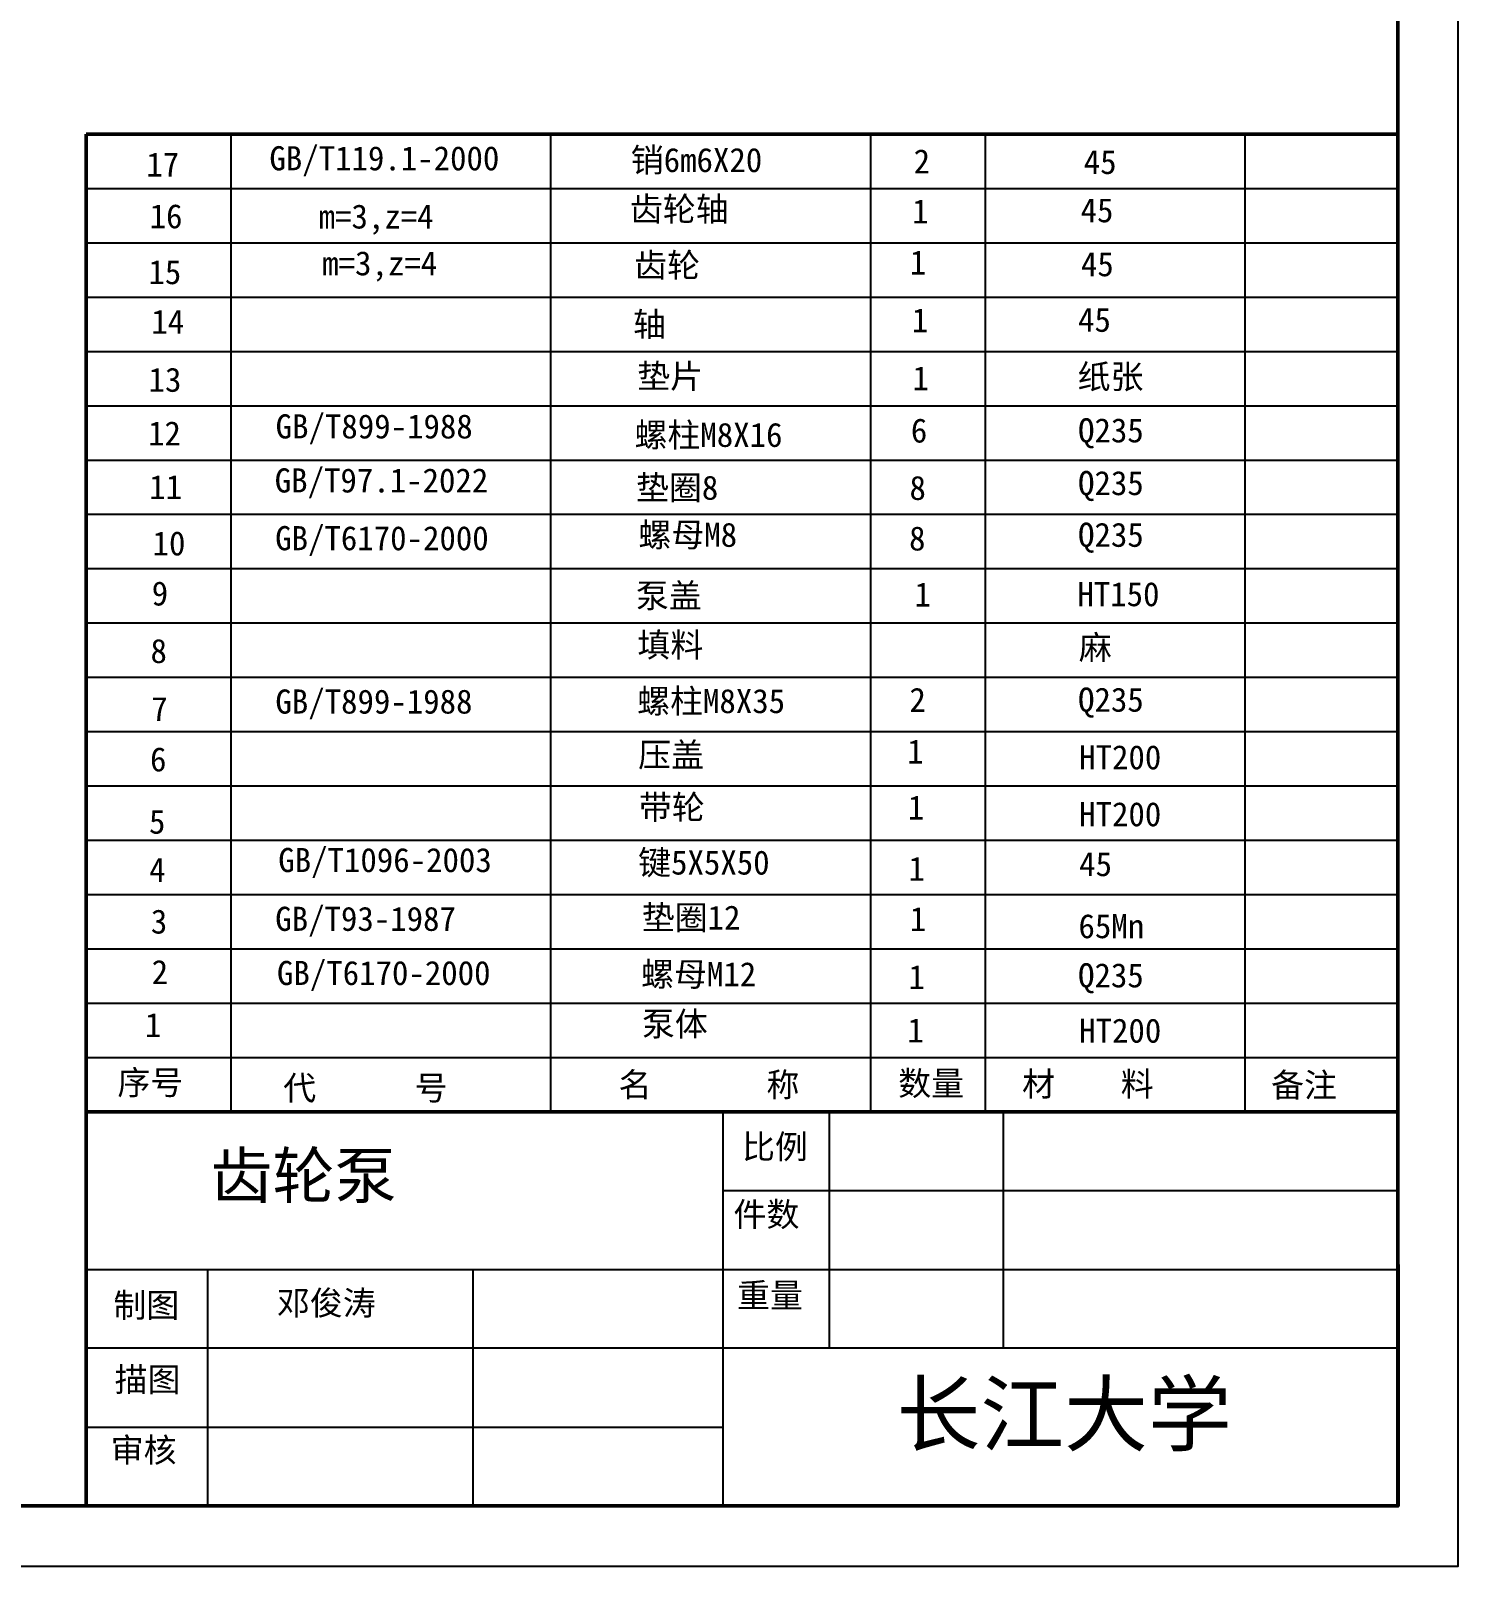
# Model space of a CAD drawing. Header units: inches. Extents: x 67 to 110576, y -3 to 1572927.
# Drawn here: x 57416.6 to 57534.9, y 784929.2 to 785056.4 of the extents above; entities that cross this region are included whole.
import ezdxf

# ---------------------------------------------------------------- set-up
doc = ezdxf.new("R2010")
doc.units = ezdxf.units.IN
doc.header["$MEASUREMENT"] = 0
doc.layers.add('粗·实线', color=7, linetype='Continuous', lineweight=50)
doc.layers.add('粗实线', color=250, linetype='Continuous', lineweight=50)
doc.layers.add('细实线', color=7, linetype='Continuous')
doc.styles.add('仿宋2', font='simfang.ttf', dxfattribs={"height": 2})
doc.styles.add('仿宋3', font='simfang.ttf', dxfattribs={"height": 3})

msp = doc.modelspace()

# ---------------------------------------------------------------- linework, layer by layer
at = {"layer": '粗·实线'}
for p, q in [((57529.8668, 784934.219), (57529.8668, 785191.219)), ((57421.2131, 784934.219), (57421.2131, 784966.8763)), ((57421.2131, 784966.8763), (57529.8613, 784966.8763)), ((57421.2131, 784947.2819), (57421.2131, 784953.8134)), ((57529.8885, 784934.219), (57529.8885, 784954.219)), ((57529.8885, 784934.219), (57529.8885, 784954.219)), ((57421.2131, 784934.219), (57421.2131, 784940.7505)), ((57149.8668, 784934.219), (57529.8668, 784934.219)), ((57529.8668, 784934.219), (57362.8668, 784934.219)), ((57529.8668, 784934.219), (57443.3668, 784934.219)), ((57468.8668, 784934.219), (57485.3668, 784934.219))]:
    msp.add_line(p, q, dxfattribs=at)
msp.add_lwpolyline([(57149.8668, 784934.219), (57529.8668, 784934.219), (57529.8668, 785191.219), (57149.8668, 785191.219)], close=True, dxfattribs=at)
at = {"layer": '粗实线'}
for p, q in [((57421.2131, 784966.8763), (57421.2131, 785047.8763)), ((57421.2131, 785047.8763), (57529.8668, 785047.8763))]:
    msp.add_line(p, q, dxfattribs=at)
at = {"layer": '细实线'}
for p, q in [((57421.2131, 785047.8763), (57529.8668, 785047.8763)), ((57433.2131, 785043.3763), (57433.2131, 785047.8763)), ((57459.7131, 785043.3763), (57459.7131, 785047.8763)), ((57486.2131, 785043.3763), (57486.2131, 785047.8763)), ((57495.7131, 785043.3763), (57495.7131, 785047.8763)), ((57517.2131, 785043.3763), (57517.2131, 785047.8763)), ((57421.2131, 785043.3763), (57529.8668, 785043.3763)), ((57433.2131, 785038.8763), (57433.2131, 785043.3763)), ((57459.7131, 785038.8763), (57459.7131, 785043.3763)), ((57486.2131, 785038.8763), (57486.2131, 785043.3763)), ((57495.7131, 785038.8763), (57495.7131, 785043.3763)), ((57517.2131, 785038.8763), (57517.2131, 785043.3763)), ((57421.2131, 785038.8763), (57529.8668, 785038.8763)), ((57433.2131, 785034.3763), (57433.2131, 785038.8763)), ((57459.7131, 785034.3763), (57459.7131, 785038.8763)), ((57486.2131, 785034.3763), (57486.2131, 785038.8763)), ((57495.7131, 785034.3763), (57495.7131, 785038.8763)), ((57517.2131, 785034.3763), (57517.2131, 785038.8763)), ((57421.2131, 785034.3763), (57529.8668, 785034.3763)), ((57433.2131, 785029.8763), (57433.2131, 785034.3763)), ((57459.7131, 785029.8763), (57459.7131, 785034.3763)), ((57486.2131, 785029.8763), (57486.2131, 785034.3763)), ((57495.7131, 785029.8763), (57495.7131, 785034.3763)), ((57517.2131, 785029.8763), (57517.2131, 785034.3763)), ((57421.2131, 785029.8763), (57529.8668, 785029.8763)), ((57433.2131, 785025.3763), (57433.2131, 785029.8763)), ((57459.7131, 785025.3763), (57459.7131, 785029.8763)), ((57486.2131, 785025.3763), (57486.2131, 785029.8763)), ((57495.7131, 785025.3763), (57495.7131, 785029.8763)), ((57517.2131, 785025.3763), (57517.2131, 785029.8763)), ((57421.2131, 785025.3763), (57529.8668, 785025.3763)), ((57433.2131, 785020.8763), (57433.2131, 785025.3763)), ((57459.7131, 785020.8763), (57459.7131, 785025.3763)), ((57486.2131, 785020.8763), (57486.2131, 785025.3763)), ((57495.7131, 785020.8763), (57495.7131, 785025.3763)), ((57517.2131, 785020.8763), (57517.2131, 785025.3763)), ((57421.2131, 785020.8763), (57529.8668, 785020.8763)), ((57433.2131, 785016.3763), (57433.2131, 785020.8763)), ((57459.7131, 785016.3763), (57459.7131, 785020.8763)), ((57486.2131, 785016.3763), (57486.2131, 785020.8763)), ((57495.7131, 785016.3763), (57495.7131, 785020.8763)), ((57517.2131, 785016.3763), (57517.2131, 785020.8763)), ((57421.2131, 785016.3763), (57529.8668, 785016.3763)), ((57433.2131, 785011.8763), (57433.2131, 785016.3763)), ((57459.7131, 785011.8763), (57459.7131, 785016.3763)), ((57486.2131, 785011.8763), (57486.2131, 785016.3763)), ((57495.7131, 785011.8763), (57495.7131, 785016.3763)), ((57517.2131, 785011.8763), (57517.2131, 785016.3763)), ((57421.2131, 785011.8763), (57529.8668, 785011.8763)), ((57433.2131, 785007.3763), (57433.2131, 785011.8763)), ((57459.7131, 785007.3763), (57459.7131, 785011.8763)), ((57486.2131, 785007.3763), (57486.2131, 785011.8763)), ((57495.7131, 785007.3763), (57495.7131, 785011.8763)), ((57517.2131, 785007.3763), (57517.2131, 785011.8763)), ((57421.2131, 785007.3763), (57529.8668, 785007.3763)), ((57433.2131, 785002.8763), (57433.2131, 785007.3763)), ((57459.7131, 785002.8763), (57459.7131, 785007.3763)), ((57486.2131, 785002.8763), (57486.2131, 785007.3763)), ((57495.7131, 785002.8763), (57495.7131, 785007.3763)), ((57517.2131, 785002.8763), (57517.2131, 785007.3763)), ((57421.2131, 785002.8763), (57529.8668, 785002.8763)), ((57433.2131, 784998.3763), (57433.2131, 785002.8763)), ((57459.7131, 784998.3763), (57459.7131, 785002.8763)), ((57486.2131, 784998.3763), (57486.2131, 785002.8763)), ((57495.7131, 784998.3763), (57495.7131, 785002.8763)), ((57517.2131, 784998.3763), (57517.2131, 785002.8763)), ((57421.2131, 784998.3763), (57529.8668, 784998.3763)), ((57433.2131, 784993.8763), (57433.2131, 784998.3763)), ((57459.7131, 784993.8763), (57459.7131, 784998.3763)), ((57486.2131, 784993.8763), (57486.2131, 784998.3763)), ((57495.7131, 784993.8763), (57495.7131, 784998.3763)), ((57517.2131, 784993.8763), (57517.2131, 784998.3763)), ((57421.2131, 784993.8763), (57529.8668, 784993.8763)), ((57433.2131, 784989.3763), (57433.2131, 784993.8763)), ((57459.7131, 784989.3763), (57459.7131, 784993.8763)), ((57486.2131, 784989.3763), (57486.2131, 784993.8763)), ((57495.7131, 784989.3763), (57495.7131, 784993.8763)), ((57517.2131, 784989.3763), (57517.2131, 784993.8763)), ((57421.2131, 784989.3763), (57529.8668, 784989.3763)), ((57433.2131, 784984.8763), (57433.2131, 784989.3763)), ((57459.7131, 784984.8763), (57459.7131, 784989.3763)), ((57486.2131, 784984.8763), (57486.2131, 784989.3763)), ((57495.7131, 784984.8763), (57495.7131, 784989.3763)), ((57517.2131, 784984.8763), (57517.2131, 784989.3763)), ((57421.2131, 784984.8763), (57529.8668, 784984.8763)), ((57433.2131, 784980.3763), (57433.2131, 784984.8763)), ((57459.7131, 784980.3763), (57459.7131, 784984.8763)), ((57486.2131, 784980.3763), (57486.2131, 784984.8763)), ((57495.7131, 784980.3763), (57495.7131, 784984.8763)), ((57517.2131, 784980.3763), (57517.2131, 784984.8763)), ((57421.2131, 784980.3763), (57529.8668, 784980.3763)), ((57433.2131, 784975.8763), (57433.2131, 784980.3763)), ((57459.7131, 784975.8763), (57459.7131, 784980.3763)), ((57486.2131, 784975.8763), (57486.2131, 784980.3763)), ((57495.7131, 784975.8763), (57495.7131, 784980.3763)), ((57517.2131, 784975.8763), (57517.2131, 784980.3763)), ((57421.2131, 784975.8763), (57529.8668, 784975.8763)), ((57433.2131, 784971.3763), (57433.2131, 784975.8763)), ((57459.7131, 784971.3763), (57459.7131, 784975.8763)), ((57486.2131, 784971.3763), (57486.2131, 784975.8763)), ((57495.7131, 784971.3763), (57495.7131, 784975.8763)), ((57517.2131, 784971.3763), (57517.2131, 784975.8763)), ((57421.2131, 784966.8763), (57421.2131, 784971.3763)), ((57421.2131, 784971.3763), (57529.8668, 784971.3763)), ((57433.2131, 784966.8763), (57433.2131, 784971.3763)), ((57459.7131, 784966.8763), (57459.7131, 784971.3763)), ((57486.2131, 784966.8763), (57486.2131, 784971.3763)), ((57495.7131, 784966.8763), (57495.7131, 784971.3763)), ((57517.2131, 784966.8763), (57517.2131, 784971.3763)), ((57421.2131, 784966.8763), (57433.2131, 784966.8763)), ((57433.2131, 784966.8763), (57459.7131, 784966.8763)), ((57446.7131, 784966.8763), (57460.2131, 784966.8763)), ((57459.7131, 784966.8763), (57486.2131, 784966.8763)), ((57473.9671, 784953.8134), (57473.9671, 784966.8763)), ((57482.7595, 784966.8763), (57482.7595, 784947.2819)), ((57486.2131, 784966.8763), (57495.7131, 784966.8763)), ((57486.2131, 784966.8763), (57495.7131, 784966.8763)), ((57495.7131, 784966.8763), (57517.2131, 784966.8763)), ((57497.204, 784947.2819), (57497.204, 784966.8763)), ((57473.9671, 784960.3448), (57529.8613, 784960.3448)), ((57421.2131, 784953.8134), (57529.8613, 784953.8134)), ((57431.2615, 784953.8134), (57431.2615, 784934.219)), ((57453.2423, 784953.8134), (57453.2423, 784934.219)), ((57473.9671, 784934.219), (57473.9671, 784953.8134)), ((57529.8613, 784947.2819), (57421.2131, 784947.2819)), ((57421.2131, 784940.7505), (57473.9671, 784940.7505))]:
    msp.add_line(p, q, dxfattribs=at)
msp.add_lwpolyline([(57124.8668, 784929.219), (57534.8668, 784929.219), (57534.8668, 785196.219), (57124.8668, 785196.219)], close=True, dxfattribs=at)

# ---------------------------------------------------------------- texts
at = {"layer": '细实线', "attachment_point": 1}
for s, width, gutter_width, insert, char_height, style in [('17', 4.455748, 10, (57426.1928, 785046.3588), 2, '仿宋2'), ('GB/T119.1-2000', 16.987894, 10, (57436.3872, 785046.8767), 2, '仿宋2'), ('销6m6X20', 18.75904, 10, (57466.3209, 785046.7321), 2, '仿宋2'), ('2', 5.272207, 10, (57489.7524, 785046.6211), 2, '仿宋2'), ('45', 8.837772, 10, (57503.8425, 785046.5697), 2, '仿宋2'), ('齿轮轴', 12.224323, 10, (57466.2508, 785042.6709), 2, '仿宋2'), ('45', 5.490799, 10, (57503.5814, 785042.5704), 2, '仿宋2'), ('16', 4.628488, 10, (57426.4688, 785042.0749), 2, '仿宋2'), ('   m=3,z=4', 20.482194, 10, (57436.3835, 785042.0534), 2, '仿宋2'), ('1', 3.581646, 10, (57489.6205, 785042.4738), 2, '仿宋2'), ('15', 4.939356, 10, (57426.3656, 785037.4458), 2, '仿宋2'), ('m=3,z=4', 11.842388, 10, (57440.7612, 785038.1765), 2, '仿宋2'), ('齿轮', 10.532095, 10, (57466.6031, 785038.0158), 2, '仿宋2'), ('1', 3.676945, 10, (57489.4351, 785038.2439), 2, '仿宋2'), ('45 ', 6.45828, 10, (57503.6074, 785038.1003), 2, '仿宋2'), ('14', 4.386684, 10, (57426.6074, 785033.3359), 2, '仿宋2'), ('轴', 9.028515, 10, (57466.5114, 785033.1229), 2, '仿宋2'), ('1', 3.539358, 10, (57489.6094, 785033.4567), 2, '仿宋2'), ('45 ', 8.288613, 10, (57503.371, 785033.4962), 2, '仿宋2'), ('13', 3.087047, 10, (57426.3786, 785028.5291), 2, '仿宋2'), ('垫片', 7.194511, 10, (57466.8525, 785028.817), 2, '仿宋2'), ('1', 6.307961, 10, (57489.6583, 785028.6534), 2, '仿宋2'), ('纸张', 5.977419, 10, (57503.3335, 785028.7852), 2, '仿宋2'), ('GB/T899-1988', 17.458522, 10, (57436.9071, 785024.6617), 2, '仿宋2'), ('12', 3.691557, 10, (57426.3354, 785024.082), 2, '仿宋2'), ('螺柱M8X16', 15.074854, 10, (57466.6306, 785023.9605), 2, '仿宋2'), ('6', 6.190227, 10, (57489.5229, 785024.3211), 2, '仿宋2'), ('Q235', 8.566965, 10, (57503.3722, 785024.3359), 2, '仿宋2'), ('Q235', 8.566965, 10, (57503.3722, 785024.3359), 2, '仿宋2'), ('11', 4.49036, 10, (57426.4365, 785019.6382), 2, '仿宋2'), ('GB/T97.1-2022', 18.271746, 10, (57436.83, 785020.1859), 2, '仿宋2'), ('垫圈8', 10.590022, 10, (57466.7537, 785019.5857), 2, '仿宋2'), ('Q235', 8.566965, 10, (57503.3722, 785019.9664), 2, '仿宋2'), ('8', 2.986823, 10, (57489.4083, 785019.5653), 2, '仿宋2'), ('螺母M8', 8.587531, 10, (57466.9524, 785015.6834), 2, '仿宋2'), ('10', 4.318902, 10, (57426.7106, 785014.9712), 2, '仿宋2'), ('GB/T6170-2000', 19.315798, 10, (57436.8665, 785015.4007), 2, '仿宋2'), ('8', 3.817908, 10, (57489.3738, 785015.3799), 2, '仿宋2'), ('Q235', 8.566965, 10, (57503.3722, 785015.6835), 2, '仿宋2'), ('9', 4.318982, 10, (57426.6418, 785010.8214), 2, '仿宋2'), ('泵盖', 9.493492, 10, (57466.7408, 785010.6368), 2, '仿宋2'), ('1', 3.960261, 10, (57489.8219, 785010.7369), 2, '仿宋2'), ('HT150', 7.053501, 10, (57503.315, 785010.7645), 2, '仿宋2'), ('填料', 7.774584, 10, (57466.8742, 785006.5575), 2, '仿宋2'), ('8 ', 4.798824, 10, (57426.539, 785006.0538), 2, '仿宋2'), ('麻', 7.338603, 10, (57503.4321, 785006.3436), 2, '仿宋2'), ('GB/T899-1988', 14.880802, 10, (57436.884, 785001.8645), 2, '仿宋2'), ('螺柱M8X35', 14.703014, 10, (57466.848, 785001.9048), 2, '仿宋2'), ('2', 4.28646, 10, (57489.4053, 785002.0095), 2, '仿宋2'), ('Q235', 8.566965, 10, (57503.3722, 785002.0222), 2, '仿宋2'), ('7', 3.663435, 10, (57426.6077, 785001.2557), 2, '仿宋2'), ('6', 4.006191, 10, (57426.5003, 784997.0773), 2, '仿宋2'), ('压盖', 10.830624, 10, (57466.931, 784997.4498), 2, '仿宋2'), ('1', 4.458197, 10, (57489.2231, 784997.7266), 2, '仿宋2'), ('HT200', 6.171987, 10, (57503.4633, 784997.2488), 2, '仿宋2'), ('带轮 ', 7.122082, 10, (57466.9926, 784993.1092), 2, '仿宋2'), ('1', 2.954263, 10, (57489.2771, 784993.0837), 2, '仿宋2'), ('5 ', 3.449112, 10, (57426.4149, 784991.9145), 2, '仿宋2'), ('HT200', 6.171987, 10, (57503.4633, 784992.5314), 2, '仿宋2'), ('4', 4.694187, 10, (57426.43, 784987.9267), 2, '仿宋2'), ('GB/T1096-2003', 12.287618, 10, (57437.1232, 784988.7332), 2, '仿宋2'), ('键5X5X50', 13.908858, 10, (57466.9322, 784988.5265), 2, '仿宋2'), ('1', 2.46129, 10, (57489.3265, 784988.0132), 2, '仿宋2'), ('45', 6.452523, 10, (57503.4643, 784988.3994), 2, '仿宋2'), ('GB/T93-1987', 9.106349, 10, (57436.8723, 784983.8641), 2, '仿宋2'), ('垫圈12 ', 11.806333, 10, (57467.2294, 784983.9685), 2, '仿宋2'), ('3', 4.830231, 10, (57426.5664, 784983.6388), 2, '仿宋2'), ('1', 3.950929, 10, (57489.4262, 784983.847), 2, '仿宋2'), ('65Mn', 7.166271, 10, (57503.4071, 784983.2562), 2, '仿宋2'), ('2 ', 5.612609, 10, (57426.6344, 784979.4545), 2, '仿宋2'), ('GB/T6170-2000', 9.237186, 10, (57437.0178, 784979.3771), 2, '仿宋2'), ('螺母M12', 15.102575, 10, (57467.1723, 784979.2757), 2, '仿宋2'), ('1', 5.589076, 10, (57489.3273, 784979.0358), 2, '仿宋2'), ('Q235', 8.566965, 10, (57503.3722, 784979.1835), 2, '仿宋2'), ('泵体', 11.625421, 10, (57467.244, 784975.1552), 2, '仿宋2'), (' 1 ', 6.909522, 10, (57424.7212, 784975.0605), 2, '仿宋2'), ('1', 4.1588, 10, (57489.2322, 784974.6198), 2, '仿宋2'), ('HT200', 6.171987, 10, (57503.4633, 784974.6011), 2, '仿宋2'), ('序号', 6.131951, 15, (57423.7991, 784970.2982), 2, '仿宋2'), ('代      号', 19.118942, 10, (57437.5325, 784969.854), 2, '仿宋2'), ('名       称', 19.161769, 10, (57465.3103, 784970.1217), 2, '仿宋2'), ('数量', 5.496835, 10, (57488.4742, 784970.2305), 2, '仿宋2'), ('材    料', 14.524105, 10, (57498.737, 784970.1779), 2, '仿宋2'), ('备注', 7.977129, 10, (57519.3652, 784970.0895), 2, '仿宋2'), ('比例', 5.643488, 5, (57475.5372, 784964.983), 2, '仿宋2'), ('齿轮泵', 29.554178, 18.8407, (57431.5025, 784963.4751), 3.76815, '仿宋3'), ('件数', 6.329939, 5, (57474.8322, 784959.3723), 2, '仿宋2'), ('邓俊涛', 12.572683, 10, (57437.0158, 784952.0342), 2, '仿宋2'), ('重量', 6.007134, 10, (57475.1235, 784952.6686), 2, '仿宋2'), ('制图', 5.426457, 5, (57423.4654, 784951.8469), 2, '仿宋2'), ('描图', 5.938492, 5, (57423.5656, 784945.6951), 2, '仿宋2'), ('长江大学', 41.312696, 25.4479, (57488.3362, 784944.3759), 5.08958, '仿宋3'), ('审核', 5.524783, 10, (57423.2428, 784939.8496), 2, '仿宋2')]:
    msp.add_mtext_dynamic_manual_height_columns(s, width=width, gutter_width=gutter_width, heights=[0], dxfattribs=dict(at, insert=insert, char_height=char_height, style=style))

doc.saveas('drawing.dxf')
